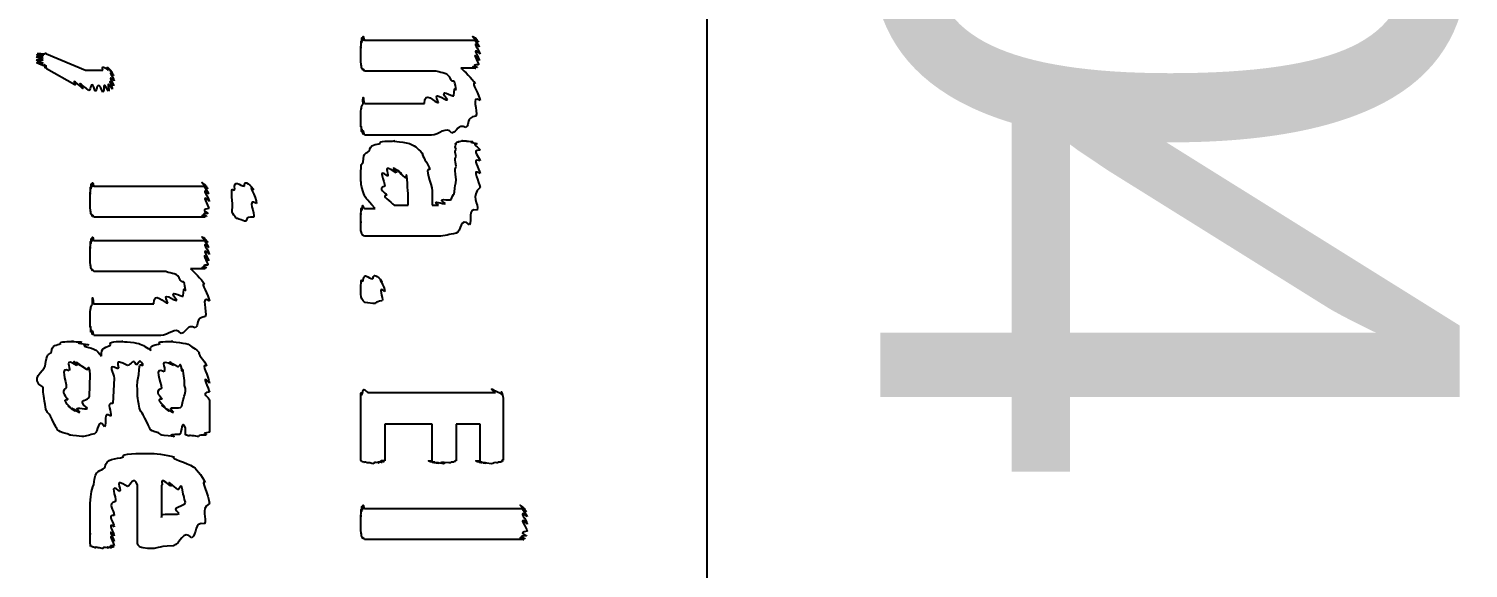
# Model space of a CAD drawing. Header units: millimetres. Extents: x 0 to 33.1, y 1.5 to 45.3.
# Drawn here: x 0.5289 to 0.9721, y 2.5101 to 2.6762 of the extents above; entities that cross this region are included whole.
import ezdxf

# ---------------------------------------------------------------- set-up
doc = ezdxf.new("R2010")
doc.units = ezdxf.units.MM
doc.header["$MEASUREMENT"] = 0
doc.layers.get('0').update_dxf_attribs({"linetype": 'CONTINUOUS'})

msp = doc.modelspace()

# ---------------------------------------------------------------- linework, layer by layer
at = {"color": 11, "linetype": 'Continuous'}
for p, q in [((0.737793, 1.78108), (0.737793, 6.90446)), ((0.632215, 2.67275), (0.666504, 2.67275)), ((0.534343, 2.66846), (0.546278, 2.66347)), ((0.543024, 2.6589), (0.534343, 2.6639)), ((0.666504, 2.66407), (0.661947, 2.66407)), ((0.546278, 2.66347), (0.551704, 2.66347)), ((0.654351, 2.66319), (0.632215, 2.66319)), ((0.551704, 2.65674), (0.551704, 2.65674)), ((0.632215, 2.65321), (0.650662, 2.65321)), ((0.652832, 2.64344), (0.632215, 2.64344)), ((0.548882, 2.62776), (0.583171, 2.62776)), ((0.645671, 2.6219), (0.645671, 2.62537)), ((0.653049, 2.62625), (0.653049, 2.6219)), ((0.632215, 2.62082), (0.635471, 2.62082)), ((0.641331, 2.6219), (0.645671, 2.6219)), ((0.653049, 2.6219), (0.655003, 2.6219)), ((0.583171, 2.61822), (0.548882, 2.61822)), ((0.595324, 2.61692), (0.595324, 2.61692)), ((0.548882, 2.611), (0.583171, 2.611)), ((0.655003, 2.61236), (0.632215, 2.61236)), ((0.583171, 2.60232), (0.578614, 2.60232)), ((0.571018, 2.60146), (0.548882, 2.60146)), ((0.548882, 2.59147), (0.567329, 2.59147)), ((0.634819, 2.59158), (0.634819, 2.59158)), ((0.569499, 2.58171), (0.548882, 2.58171)), ((0.547581, 2.56299), (0.547797, 2.56972)), ((0.555176, 2.56862), (0.554742, 2.56082)), ((0.631131, 2.54335), (0.631131, 2.56222)), ((0.633518, 2.56418), (0.672581, 2.56418)), ((0.674968, 2.56222), (0.674968, 2.54335)), ((0.544542, 2.558), (0.544542, 2.558)), ((0.573406, 2.558), (0.573406, 2.558)), ((0.584472, 2.5619), (0.584472, 2.55192)), ((0.577094, 2.55126), (0.577094, 2.55322)), ((0.653049, 2.55442), (0.63851, 2.55442)), ((0.63851, 2.55442), (0.63851, 2.54312)), ((0.653049, 2.54312), (0.653049, 2.55442)), ((0.667806, 2.55442), (0.660428, 2.55442)), ((0.660428, 2.55442), (0.660428, 2.54312)), ((0.667806, 2.54312), (0.667806, 2.55442)), ((0.580783, 2.55063), (0.580783, 2.55063)), ((0.634819, 2.54226), (0.634819, 2.54226)), ((0.562338, 2.51807), (0.562338, 2.53564)), ((0.569715, 2.53564), (0.569715, 2.52567)), ((0.632215, 2.52843), (0.681261, 2.52843)), ((0.681261, 2.51887), (0.632215, 2.51887)), ((0.566678, 2.51611), (0.565375, 2.51611))]:
    msp.add_line(p, q, dxfattribs=at)
for points in [[(0.631131, 2.67036), (0.631239, 2.67421), (0.631347, 2.67144), (0.631347, 2.67188)], [(0.631131, 2.66797), (0.631131, 2.6729), (0.631131, 2.66965), (0.631131, 2.67036)], [(0.631347, 2.67188), (0.631401, 2.67492), (0.631619, 2.67242), (0.631782, 2.67253)], [(0.631782, 2.67253), (0.631674, 2.67524), (0.632053, 2.67275), (0.632215, 2.67275)], [(0.666504, 2.67275), (0.664117, 2.67524), (0.666775, 2.67275), (0.666938, 2.67275)], [(0.666938, 2.67275), (0.664551, 2.67507), (0.667372, 2.67242), (0.667372, 2.6721)], [(0.667372, 2.6721), (0.66466, 2.67437), (0.667589, 2.67117), (0.667589, 2.67057)], [(0.667589, 2.67057), (0.664822, 2.67318), (0.667806, 2.66928), (0.667806, 2.6684)], [(0.533257, 2.66758), (0.528862, 2.66868), (0.533365, 2.66812), (0.533475, 2.66824)], [(0.533475, 2.66824), (0.529135, 2.669), (0.5338, 2.66846), (0.533908, 2.66846)], [(0.533908, 2.66846), (0.534071, 2.669), (0.534233, 2.66846), (0.534343, 2.66846)], [(0.667589, 2.66644), (0.66466, 2.67046), (0.667481, 2.66547), (0.667372, 2.66515)], [(0.667806, 2.6684), (0.664822, 2.67144), (0.667697, 2.66689), (0.667589, 2.66644)], [(0.533257, 2.66672), (0.528862, 2.66812), (0.533257, 2.66732), (0.533257, 2.66758)], [(0.533257, 2.66564), (0.528862, 2.66737), (0.533257, 2.66629), (0.533257, 2.66672)], [(0.533475, 2.66476), (0.528862, 2.66667), (0.533257, 2.66521), (0.533257, 2.66564)], [(0.533908, 2.66411), (0.5338, 2.66624), (0.533638, 2.6645), (0.533475, 2.66476)], [(0.534343, 2.6639), (0.534071, 2.66596), (0.534071, 2.66401), (0.533908, 2.66411)], [(0.551704, 2.66347), (0.551107, 2.66564), (0.553006, 2.66347), (0.55344, 2.66347)], [(0.55344, 2.66347), (0.552137, 2.66553), (0.554363, 2.66314), (0.554525, 2.66282)], [(0.554525, 2.66282), (0.552572, 2.66493), (0.554958, 2.66217), (0.554958, 2.66174)], [(0.554958, 2.66174), (0.552681, 2.66407), (0.555176, 2.66081), (0.555176, 2.66021)], [(0.631131, 2.66581), (0.631131, 2.66656), (0.631131, 2.6671), (0.631131, 2.66797)], [(0.631347, 2.66428), (0.631239, 2.66525), (0.631239, 2.6651), (0.631131, 2.66581)], [(0.631782, 2.66342), (0.631401, 2.6645), (0.631456, 2.66385), (0.631347, 2.66428)], [(0.632215, 2.66319), (0.631674, 2.66422), (0.63189, 2.66331), (0.631782, 2.66342)], [(0.661947, 2.66407), (0.662924, 2.66319), (0.665419, 2.66092), (0.666287, 2.65929)], [(0.666938, 2.66428), (0.664117, 2.66482), (0.666613, 2.66407), (0.666504, 2.66407)], [(0.667372, 2.66515), (0.664551, 2.6651), (0.66721, 2.66444), (0.666938, 2.66428)], [(0.54541, 2.65782), (0.540853, 2.66217), (0.543892, 2.65847), (0.543024, 2.6589)], [(0.547364, 2.65717), (0.542156, 2.66162), (0.546007, 2.65756), (0.54541, 2.65782)], [(0.549317, 2.65696), (0.548068, 2.66129), (0.547906, 2.65707), (0.547364, 2.65717)], [(0.551704, 2.65674), (0.549533, 2.66118), (0.550022, 2.65685), (0.549317, 2.65696)], [(0.55344, 2.65696), (0.551107, 2.66118), (0.552408, 2.65674), (0.551704, 2.65674)], [(0.554525, 2.65761), (0.552137, 2.66129), (0.553982, 2.65696), (0.55344, 2.65696)], [(0.554958, 2.65869), (0.552572, 2.66206), (0.554796, 2.65793), (0.554525, 2.65761)], [(0.555176, 2.66021), (0.552681, 2.66276), (0.555067, 2.65901), (0.554958, 2.65869)], [(0.658908, 2.66037), (0.657878, 2.66319), (0.656358, 2.66222), (0.654351, 2.66319)], [(0.660428, 2.65756), (0.659885, 2.66135), (0.659885, 2.6594), (0.658908, 2.66037)], [(0.659776, 2.6556), (0.659885, 2.65961), (0.660428, 2.65668), (0.660428, 2.65756)], [(0.666287, 2.65929), (0.664822, 2.65989), (0.667806, 2.65582), (0.667806, 2.65408)], [(0.631782, 2.653), (0.631674, 2.65756), (0.632053, 2.65321), (0.632215, 2.65321)], [(0.650662, 2.65321), (0.650662, 2.65756), (0.653971, 2.65332), (0.655003, 2.65343)], [(0.655003, 2.65343), (0.652832, 2.65788), (0.657064, 2.65386), (0.657824, 2.65429)], [(0.657824, 2.65429), (0.654406, 2.65858), (0.659343, 2.65506), (0.659776, 2.6556)], [(0.667806, 2.65408), (0.664822, 2.65625), (0.667372, 2.65061), (0.666504, 2.64931)], [(0.631131, 2.65082), (0.631239, 2.65192), (0.631347, 2.65186), (0.631347, 2.65213)], [(0.631131, 2.64822), (0.631131, 2.65061), (0.631131, 2.65013), (0.631131, 2.65082)], [(0.631347, 2.65213), (0.631401, 2.6525), (0.631619, 2.65272), (0.631782, 2.653)], [(0.631131, 2.64606), (0.631131, 2.64876), (0.631131, 2.64735), (0.631131, 2.64822)], [(0.631347, 2.64453), (0.631239, 2.64746), (0.631239, 2.64535), (0.631131, 2.64606)], [(0.631782, 2.64367), (0.631401, 2.64671), (0.631456, 2.6441), (0.631347, 2.64453)], [(0.632215, 2.64344), (0.631674, 2.64643), (0.63189, 2.64356), (0.631782, 2.64367)], [(0.659125, 2.6441), (0.657281, 2.64643), (0.655274, 2.64344), (0.652832, 2.64344)], [(0.663465, 2.64583), (0.660753, 2.64714), (0.660861, 2.64442), (0.659125, 2.6441)], [(0.666504, 2.64931), (0.663249, 2.64887), (0.664768, 2.64671), (0.663465, 2.64583)], [(0.631782, 2.63514), (0.631999, 2.63861), (0.632867, 2.63764), (0.633735, 2.63861)], [(0.633735, 2.63861), (0.633843, 2.64068), (0.635906, 2.64046), (0.637207, 2.641)], [(0.637207, 2.641), (0.636447, 2.64165), (0.639919, 2.64165), (0.641547, 2.64165)], [(0.641547, 2.64165), (0.640082, 2.64165), (0.64529, 2.64133), (0.646756, 2.64057)], [(0.646756, 2.64057), (0.647624, 2.64025), (0.64936, 2.63883), (0.650228, 2.63753)], [(0.650228, 2.63753), (0.649468, 2.63764), (0.651964, 2.63465), (0.652399, 2.63276)], [(0.660428, 2.64035), (0.659885, 2.64111), (0.660482, 2.6409), (0.660644, 2.641)], [(0.660428, 2.63906), (0.659885, 2.64051), (0.660428, 2.64008), (0.660428, 2.64035)], [(0.660428, 2.63687), (0.659885, 2.63938), (0.660428, 2.63851), (0.660428, 2.63906)], [(0.660428, 2.63385), (0.659885, 2.63764), (0.660428, 2.63601), (0.660428, 2.63687)], [(0.660644, 2.641), (0.660211, 2.64139), (0.660969, 2.64133), (0.661296, 2.64144)], [(0.661296, 2.64144), (0.660753, 2.64154), (0.661947, 2.64154), (0.662381, 2.64165)], [(0.662381, 2.64165), (0.661621, 2.64165), (0.663249, 2.64165), (0.663683, 2.64165)], [(0.663683, 2.64165), (0.662924, 2.64165), (0.665201, 2.6416), (0.665636, 2.64144)], [(0.665636, 2.64144), (0.663792, 2.64139), (0.666504, 2.64111), (0.666938, 2.64079)], [(0.666938, 2.64079), (0.664822, 2.64068), (0.667806, 2.63971), (0.667806, 2.63883)], [(0.667806, 2.63883), (0.664822, 2.63878), (0.667806, 2.63678), (0.667806, 2.63558)], [(0.631131, 2.63058), (0.631131, 2.63601), (0.631347, 2.63385), (0.631782, 2.63514)], [(0.639378, 2.63081), (0.636014, 2.63374), (0.63851, 2.62907), (0.63851, 2.62776)], [(0.641982, 2.63189), (0.637207, 2.63514), (0.639919, 2.63157), (0.639378, 2.63081)], [(0.6435, 2.63167), (0.638943, 2.63514), (0.642524, 2.63189), (0.641982, 2.63189)], [(0.644803, 2.63037), (0.639919, 2.63471), (0.644043, 2.6314), (0.6435, 2.63167)], [(0.645454, 2.62842), (0.645128, 2.63357), (0.645074, 2.62983), (0.644803, 2.63037)], [(0.652399, 2.63276), (0.650336, 2.63374), (0.653049, 2.62858), (0.653049, 2.62625)], [(0.660428, 2.62972), (0.659885, 2.63514), (0.660428, 2.63254), (0.660428, 2.63385)], [(0.667806, 2.63558), (0.664822, 2.63644), (0.667806, 2.63314), (0.667806, 2.63167)], [(0.667806, 2.63167), (0.664822, 2.63357), (0.667806, 2.62879), (0.667806, 2.62733)], [(0.547797, 2.62537), (0.547906, 2.62924), (0.548014, 2.62646), (0.548014, 2.6269)], [(0.548014, 2.6269), (0.548068, 2.62993), (0.548286, 2.62744), (0.548449, 2.62756)], [(0.548449, 2.62756), (0.54834, 2.63026), (0.548719, 2.62776), (0.548882, 2.62776)], [(0.583171, 2.62776), (0.580783, 2.63026), (0.583442, 2.62771), (0.583604, 2.62756)], [(0.583604, 2.62756), (0.581218, 2.62993), (0.584039, 2.62722), (0.584039, 2.6269)], [(0.584039, 2.6269), (0.581326, 2.62924), (0.584256, 2.62597), (0.584256, 2.62537)], [(0.591635, 2.62235), (0.590875, 2.62879), (0.591851, 2.62597), (0.592285, 2.62668)], [(0.592285, 2.62668), (0.591906, 2.63026), (0.593858, 2.62776), (0.595324, 2.62776)], [(0.595324, 2.62776), (0.594781, 2.63026), (0.597711, 2.62744), (0.598144, 2.62668)], [(0.598144, 2.62668), (0.595811, 2.62879), (0.599012, 2.62451), (0.599012, 2.62235)], [(0.631999, 2.62537), (0.631131, 2.62793), (0.631131, 2.62885), (0.631131, 2.63058)], [(0.645671, 2.62537), (0.645454, 2.62733), (0.645562, 2.62756), (0.645454, 2.62842)], [(0.659993, 2.62603), (0.659885, 2.62765), (0.660428, 2.62831), (0.660428, 2.62972)], [(0.547797, 2.62299), (0.547797, 2.62793), (0.547797, 2.62468), (0.547797, 2.62537)], [(0.584256, 2.62537), (0.581489, 2.62793), (0.584472, 2.62386), (0.584472, 2.62299)], [(0.584472, 2.62299), (0.581489, 2.62619), (0.584364, 2.62142), (0.584256, 2.62082)], [(0.599012, 2.62235), (0.595811, 2.62463), (0.598687, 2.61897), (0.598144, 2.61822)], [(0.635471, 2.62082), (0.632433, 2.62446), (0.632704, 2.62364), (0.631999, 2.62537)], [(0.63851, 2.62776), (0.636014, 2.62679), (0.638726, 2.62582), (0.63916, 2.62494)], [(0.63916, 2.62494), (0.637044, 2.62489), (0.640463, 2.62294), (0.641331, 2.6219)], [(0.657172, 2.62235), (0.653808, 2.62446), (0.658475, 2.6231), (0.658908, 2.62364)], [(0.658908, 2.62364), (0.659451, 2.6256), (0.659831, 2.62506), (0.659993, 2.62603)], [(0.667806, 2.62733), (0.664822, 2.62472), (0.667481, 2.62229), (0.666938, 2.62039)], [(0.547797, 2.62082), (0.547797, 2.62158), (0.547797, 2.62213), (0.547797, 2.62299)], [(0.548014, 2.61931), (0.547906, 2.62028), (0.547906, 2.62011), (0.547797, 2.62082)], [(0.584256, 2.62082), (0.581326, 2.62028), (0.584147, 2.61963), (0.584039, 2.61931)], [(0.592503, 2.61822), (0.590875, 2.61996), (0.591635, 2.62033), (0.591635, 2.62235)], [(0.631131, 2.61908), (0.631239, 2.62256), (0.631401, 2.62011), (0.631565, 2.62039)], [(0.631131, 2.61669), (0.631131, 2.62125), (0.631131, 2.61837), (0.631131, 2.61908)], [(0.631565, 2.62039), (0.631565, 2.62315), (0.63189, 2.62082), (0.632215, 2.62082)], [(0.655003, 2.6219), (0.652507, 2.62386), (0.656575, 2.62207), (0.657172, 2.62235)], [(0.666938, 2.62039), (0.663683, 2.62099), (0.665528, 2.61703), (0.664551, 2.61583)], [(0.548449, 2.61843), (0.548068, 2.61951), (0.548122, 2.61888), (0.548014, 2.61931)], [(0.548882, 2.61822), (0.54834, 2.61925), (0.548557, 2.61833), (0.548449, 2.61843)], [(0.583604, 2.61843), (0.580783, 2.61925), (0.583279, 2.61822), (0.583171, 2.61822)], [(0.584039, 2.61931), (0.581218, 2.61951), (0.583876, 2.6186), (0.583604, 2.61843)], [(0.595324, 2.61692), (0.592068, 2.61837), (0.593044, 2.61735), (0.592503, 2.61822)], [(0.598144, 2.61822), (0.594781, 2.61837), (0.596733, 2.61692), (0.595324, 2.61692)], [(0.631131, 2.6141), (0.631131, 2.61925), (0.631131, 2.61556), (0.631131, 2.61669)], [(0.664551, 2.61583), (0.661621, 2.61854), (0.662164, 2.61367), (0.660428, 2.61322)], [(0.547797, 2.60861), (0.547906, 2.61247), (0.548014, 2.60969), (0.548014, 2.61014)], [(0.547797, 2.60622), (0.547797, 2.61117), (0.547797, 2.60792), (0.547797, 2.60861)], [(0.548014, 2.61014), (0.548068, 2.61317), (0.548286, 2.61068), (0.548449, 2.61079)], [(0.548449, 2.61079), (0.54834, 2.6135), (0.548719, 2.611), (0.548882, 2.611)], [(0.583171, 2.611), (0.580783, 2.6135), (0.583442, 2.611), (0.583604, 2.611)], [(0.583604, 2.611), (0.581218, 2.61333), (0.584039, 2.61068), (0.584039, 2.61035)], [(0.584039, 2.61035), (0.581326, 2.61262), (0.584256, 2.60943), (0.584256, 2.60883)], [(0.584256, 2.60883), (0.581489, 2.61143), (0.584472, 2.60753), (0.584472, 2.60667)], [(0.631565, 2.61279), (0.631239, 2.61344), (0.631239, 2.61356), (0.631131, 2.6141)], [(0.632215, 2.61236), (0.631565, 2.6129), (0.631674, 2.61253), (0.631565, 2.61279)], [(0.660428, 2.61322), (0.658311, 2.6129), (0.65701, 2.61236), (0.655003, 2.61236)], [(0.584256, 2.60471), (0.581326, 2.60872), (0.584147, 2.60374), (0.584039, 2.6034)], [(0.584472, 2.60667), (0.581489, 2.60969), (0.584364, 2.60514), (0.584256, 2.60471)], [(0.547797, 2.60406), (0.547797, 2.60482), (0.547797, 2.60536), (0.547797, 2.60622)], [(0.548014, 2.60254), (0.547906, 2.60351), (0.547906, 2.60335), (0.547797, 2.60406)], [(0.548449, 2.60167), (0.548068, 2.60275), (0.548122, 2.60211), (0.548014, 2.60254)], [(0.548882, 2.60146), (0.54834, 2.60249), (0.548557, 2.60157), (0.548449, 2.60167)], [(0.578614, 2.60232), (0.57959, 2.60146), (0.582086, 2.59918), (0.582954, 2.59754)], [(0.583604, 2.60254), (0.580783, 2.60308), (0.583279, 2.60232), (0.583171, 2.60232)], [(0.584039, 2.6034), (0.581218, 2.60335), (0.583876, 2.60271), (0.583604, 2.60254)], [(0.575575, 2.59864), (0.574544, 2.60146), (0.573025, 2.60047), (0.571018, 2.60146)], [(0.577094, 2.59581), (0.576551, 2.59961), (0.576551, 2.59765), (0.575575, 2.59864)], [(0.576443, 2.59386), (0.576551, 2.59787), (0.577094, 2.59494), (0.577094, 2.59581)], [(0.582954, 2.59754), (0.581489, 2.59814), (0.584472, 2.59407), (0.584472, 2.59233)], [(0.631131, 2.59549), (0.631131, 2.60064), (0.631347, 2.59799), (0.631782, 2.59853)], [(0.631782, 2.59853), (0.632107, 2.60167), (0.633356, 2.59918), (0.634819, 2.59918)], [(0.634819, 2.59918), (0.635037, 2.60167), (0.637207, 2.5989), (0.637642, 2.59831)], [(0.637642, 2.59831), (0.636014, 2.60047), (0.63851, 2.59674), (0.63851, 2.59526)], [(0.63851, 2.59526), (0.636014, 2.5976), (0.638183, 2.59289), (0.637642, 2.59244)], [(0.548449, 2.59125), (0.54834, 2.59581), (0.548719, 2.59147), (0.548882, 2.59147)], [(0.567329, 2.59147), (0.567329, 2.59581), (0.570637, 2.59158), (0.571669, 2.59169)], [(0.571669, 2.59169), (0.569499, 2.59614), (0.573731, 2.59212), (0.57449, 2.59256)], [(0.57449, 2.59256), (0.571072, 2.59685), (0.57601, 2.59332), (0.576443, 2.59386)], [(0.584472, 2.59233), (0.581489, 2.59451), (0.584039, 2.58886), (0.583171, 2.58757)], [(0.631782, 2.59244), (0.631131, 2.5931), (0.631131, 2.59407), (0.631131, 2.59549)], [(0.547797, 2.58908), (0.547906, 2.59017), (0.548014, 2.59011), (0.548014, 2.59039)], [(0.547797, 2.58649), (0.547797, 2.58886), (0.547797, 2.58838), (0.547797, 2.58908)], [(0.548014, 2.59039), (0.548068, 2.59076), (0.548286, 2.59099), (0.548449, 2.59125)], [(0.634819, 2.59158), (0.632107, 2.59196), (0.632324, 2.5919), (0.631782, 2.59244)], [(0.637642, 2.59244), (0.635037, 2.59196), (0.636231, 2.59158), (0.634819, 2.59158)], [(0.547797, 2.58431), (0.547797, 2.58703), (0.547797, 2.58561), (0.547797, 2.58649)], [(0.548014, 2.58279), (0.547906, 2.58572), (0.547906, 2.58361), (0.547797, 2.58431)], [(0.548449, 2.58192), (0.548068, 2.58496), (0.548122, 2.58236), (0.548014, 2.58279)], [(0.548882, 2.58171), (0.54834, 2.58469), (0.548557, 2.58182), (0.548449, 2.58192)], [(0.575792, 2.58236), (0.573947, 2.58469), (0.57194, 2.58171), (0.569499, 2.58171)], [(0.580132, 2.5841), (0.577419, 2.58539), (0.577528, 2.58268), (0.575792, 2.58236)], [(0.583171, 2.58757), (0.579915, 2.58712), (0.581435, 2.58496), (0.580132, 2.5841)], [(0.538683, 2.57926), (0.538249, 2.57992), (0.541178, 2.57992), (0.542589, 2.57992)], [(0.542589, 2.57992), (0.540582, 2.57992), (0.544325, 2.57986), (0.545193, 2.57969)], [(0.545193, 2.57969), (0.542156, 2.57949), (0.546658, 2.57915), (0.547364, 2.57883)], [(0.55409, 2.57883), (0.553114, 2.57992), (0.556478, 2.57992), (0.557781, 2.57992)], [(0.557781, 2.57992), (0.556315, 2.57992), (0.561307, 2.57969), (0.562771, 2.57926)], [(0.569282, 2.57926), (0.567871, 2.57992), (0.571724, 2.57992), (0.573188, 2.57992)], [(0.573188, 2.57992), (0.571072, 2.57992), (0.576497, 2.57964), (0.577963, 2.57904)], [(0.533908, 2.57232), (0.534343, 2.57661), (0.534993, 2.57553), (0.535861, 2.57667)], [(0.535861, 2.57667), (0.535969, 2.57894), (0.537543, 2.57872), (0.538683, 2.57926)], [(0.547364, 2.57883), (0.543457, 2.57878), (0.548557, 2.5779), (0.549317, 2.57731)], [(0.549317, 2.57731), (0.549533, 2.57764), (0.550672, 2.57611), (0.551269, 2.57536)], [(0.551269, 2.57536), (0.550836, 2.57835), (0.552897, 2.57796), (0.55409, 2.57883)], [(0.562771, 2.57926), (0.563857, 2.57894), (0.565429, 2.57796), (0.566461, 2.5771)], [(0.566461, 2.5771), (0.565701, 2.57894), (0.568251, 2.57872), (0.569282, 2.57926)], [(0.577963, 2.57904), (0.578614, 2.57861), (0.580567, 2.57747), (0.581435, 2.57644)], [(0.581435, 2.57644), (0.580458, 2.57644), (0.583171, 2.57394), (0.583604, 2.57232)], [(0.533257, 2.56581), (0.528862, 2.56853), (0.533475, 2.57058), (0.533908, 2.57232)], [(0.541287, 2.57081), (0.538249, 2.57254), (0.540419, 2.56776), (0.540419, 2.5656)], [(0.543674, 2.57254), (0.539442, 2.57503), (0.541883, 2.572), (0.541287, 2.57081)], [(0.54476, 2.57254), (0.540744, 2.57503), (0.544, 2.57254), (0.543674, 2.57254)], [(0.545628, 2.5721), (0.54145, 2.57488), (0.545085, 2.57243), (0.54476, 2.57254)], [(0.546713, 2.57124), (0.542046, 2.57443), (0.545953, 2.57183), (0.545628, 2.5721)], [(0.547797, 2.56972), (0.547364, 2.57374), (0.547037, 2.57081), (0.546713, 2.57124)], [(0.556261, 2.57146), (0.552681, 2.57357), (0.555176, 2.56982), (0.555176, 2.56862)], [(0.559299, 2.57254), (0.554308, 2.57503), (0.557129, 2.57221), (0.556261, 2.57146)], [(0.561903, 2.57275), (0.561089, 2.57503), (0.560275, 2.57254), (0.559299, 2.57254)], [(0.564074, 2.57275), (0.562662, 2.57514), (0.562771, 2.57275), (0.561903, 2.57275)], [(0.562771, 2.56972), (0.562825, 2.57443), (0.563639, 2.57206), (0.564074, 2.57275)], [(0.570583, 2.57058), (0.567003, 2.57243), (0.569715, 2.56754), (0.569715, 2.56538)], [(0.573406, 2.57254), (0.568306, 2.57503), (0.571289, 2.57189), (0.570583, 2.57058)], [(0.574707, 2.5721), (0.569933, 2.57503), (0.573839, 2.57254), (0.573406, 2.57254)], [(0.57601, 2.57081), (0.575575, 2.57443), (0.57525, 2.57183), (0.574707, 2.5721)], [(0.57666, 2.56862), (0.576118, 2.57329), (0.576281, 2.57026), (0.57601, 2.57081)], [(0.583604, 2.57232), (0.581489, 2.57329), (0.584472, 2.56901), (0.584472, 2.56711)], [(0.562338, 2.56538), (0.562121, 2.56706), (0.562446, 2.56831), (0.562771, 2.56972)], [(0.577094, 2.56538), (0.576551, 2.56679), (0.576932, 2.56765), (0.57666, 2.56862)], [(0.584472, 2.56711), (0.581489, 2.57036), (0.584472, 2.56515), (0.584472, 2.56429)], [(0.631565, 2.56353), (0.631836, 2.56668), (0.63265, 2.56418), (0.633518, 2.56418)], [(0.672581, 2.56418), (0.669, 2.56668), (0.674208, 2.56396), (0.674533, 2.56353)], [(0.534125, 2.55908), (0.533475, 2.56332), (0.533257, 2.56321), (0.533257, 2.56581)], [(0.540419, 2.5656), (0.538249, 2.56429), (0.540582, 2.56293), (0.540853, 2.5619)], [(0.540853, 2.5619), (0.538683, 2.56228), (0.541287, 2.56011), (0.541721, 2.55951)], [(0.546929, 2.55931), (0.543024, 2.56244), (0.547581, 2.56142), (0.547581, 2.56299)], [(0.562989, 2.55931), (0.562121, 2.56332), (0.562338, 2.5631), (0.562338, 2.56538)], [(0.569715, 2.56538), (0.567003, 2.56429), (0.569769, 2.56299), (0.569933, 2.56213)], [(0.569933, 2.56213), (0.567437, 2.56244), (0.570475, 2.56033), (0.570801, 2.55974)], [(0.57601, 2.55994), (0.576551, 2.56332), (0.577094, 2.5631), (0.577094, 2.56538)], [(0.584472, 2.56429), (0.581489, 2.56401), (0.584472, 2.56267), (0.584472, 2.5619)], [(0.631131, 2.56222), (0.631131, 2.56581), (0.631239, 2.5631), (0.631565, 2.56353)], [(0.674533, 2.56353), (0.674208, 2.56581), (0.674968, 2.56267), (0.674968, 2.56222)], [(0.536729, 2.55431), (0.534668, 2.5594), (0.534722, 2.55707), (0.534125, 2.55908)], [(0.541721, 2.55951), (0.539551, 2.56114), (0.542697, 2.5586), (0.54324, 2.55843)], [(0.54324, 2.55843), (0.540582, 2.56071), (0.544108, 2.558), (0.544542, 2.558)], [(0.544542, 2.558), (0.542046, 2.56071), (0.546386, 2.55843), (0.546929, 2.55931)], [(0.55409, 2.55692), (0.55154, 2.55865), (0.553006, 2.55453), (0.552137, 2.55365)], [(0.554742, 2.56082), (0.552408, 2.56114), (0.554525, 2.55811), (0.55409, 2.55692)], [(0.565375, 2.55474), (0.563097, 2.55968), (0.563531, 2.55746), (0.562989, 2.55931)], [(0.570801, 2.55974), (0.568197, 2.56125), (0.571669, 2.55875), (0.572103, 2.55843)], [(0.572103, 2.55843), (0.569065, 2.56071), (0.572971, 2.558), (0.573406, 2.558)], [(0.573406, 2.558), (0.570637, 2.56071), (0.575412, 2.55865), (0.57601, 2.55994)], [(0.540636, 2.55149), (0.536947, 2.55231), (0.537924, 2.553), (0.536729, 2.55431)], [(0.552137, 2.55365), (0.549968, 2.55681), (0.550401, 2.55192), (0.5491, 2.55149)], [(0.568847, 2.55171), (0.565158, 2.55257), (0.566351, 2.55344), (0.565375, 2.55474)], [(0.577094, 2.55322), (0.57601, 2.55647), (0.5759, 2.5516), (0.575358, 2.55126)], [(0.545193, 2.55063), (0.539876, 2.55117), (0.542101, 2.55094), (0.540636, 2.55149)], [(0.5491, 2.55149), (0.547526, 2.55117), (0.546658, 2.55063), (0.545193, 2.55063)], [(0.573622, 2.55063), (0.567762, 2.55117), (0.57015, 2.551), (0.568847, 2.55171)], [(0.575358, 2.55126), (0.570204, 2.55117), (0.574164, 2.55063), (0.573622, 2.55063)], [(0.577963, 2.55083), (0.576551, 2.55143), (0.577094, 2.55117), (0.577094, 2.55126)], [(0.580783, 2.55063), (0.577746, 2.55117), (0.578504, 2.55072), (0.577963, 2.55083)], [(0.583387, 2.55106), (0.580186, 2.55117), (0.581922, 2.55063), (0.580783, 2.55063)], [(0.584472, 2.55192), (0.581489, 2.5516), (0.584093, 2.55122), (0.583387, 2.55106)], [(0.552354, 2.54107), (0.552408, 2.544), (0.555826, 2.54363), (0.557997, 2.54432)], [(0.557997, 2.54432), (0.556912, 2.54542), (0.562989, 2.54542), (0.566026, 2.54542)], [(0.566026, 2.54542), (0.567329, 2.54542), (0.571289, 2.54508), (0.573622, 2.54432)], [(0.573622, 2.54432), (0.57194, 2.544), (0.577854, 2.54258), (0.579482, 2.54129)], [(0.548882, 2.53586), (0.549371, 2.54107), (0.55089, 2.53965), (0.552354, 2.54107)], [(0.579482, 2.54129), (0.579753, 2.54139), (0.582303, 2.53842), (0.583171, 2.53651)], [(0.631347, 2.54292), (0.631131, 2.54335), (0.631131, 2.54324), (0.631131, 2.54335)], [(0.631999, 2.54269), (0.631401, 2.54308), (0.631456, 2.54281), (0.631347, 2.54292)], [(0.633083, 2.54249), (0.631999, 2.54292), (0.632269, 2.54258), (0.631999, 2.54269)], [(0.634819, 2.54226), (0.632975, 2.54281), (0.633626, 2.54237), (0.633083, 2.54249)], [(0.636556, 2.54249), (0.634278, 2.54281), (0.635525, 2.54226), (0.634819, 2.54226)], [(0.637642, 2.54269), (0.635146, 2.54292), (0.63699, 2.54249), (0.636556, 2.54249)], [(0.638292, 2.54292), (0.635742, 2.54308), (0.637912, 2.54269), (0.637642, 2.54269)], [(0.63851, 2.54312), (0.636014, 2.54324), (0.6384, 2.54292), (0.638292, 2.54292)], [(0.653267, 2.54292), (0.650336, 2.54324), (0.653049, 2.54303), (0.653049, 2.54312)], [(0.653917, 2.54269), (0.650662, 2.54308), (0.653375, 2.54281), (0.653267, 2.54292)], [(0.655003, 2.54249), (0.651204, 2.54292), (0.654189, 2.54258), (0.653917, 2.54269)], [(0.656739, 2.54226), (0.652072, 2.54281), (0.655436, 2.54237), (0.655003, 2.54249)], [(0.658257, 2.54249), (0.653375, 2.54281), (0.657281, 2.54226), (0.656739, 2.54226)], [(0.65956, 2.54269), (0.659017, 2.54292), (0.6588, 2.54249), (0.658257, 2.54249)], [(0.660211, 2.54292), (0.659614, 2.54308), (0.659831, 2.54269), (0.65956, 2.54269)], [(0.660428, 2.54312), (0.659885, 2.54324), (0.660319, 2.54292), (0.660211, 2.54292)], [(0.668024, 2.54292), (0.664822, 2.54324), (0.667806, 2.54303), (0.667806, 2.54312)], [(0.668457, 2.54269), (0.665093, 2.54308), (0.668132, 2.54281), (0.668024, 2.54292)], [(0.669542, 2.54249), (0.665528, 2.54292), (0.668728, 2.54258), (0.668457, 2.54269)], [(0.671278, 2.54226), (0.666558, 2.54281), (0.670085, 2.54237), (0.669542, 2.54249)], [(0.673014, 2.54249), (0.672472, 2.54281), (0.671983, 2.54226), (0.671278, 2.54226)], [(0.6741, 2.54269), (0.67334, 2.54292), (0.673449, 2.54249), (0.673014, 2.54249)], [(0.67475, 2.54292), (0.673936, 2.54308), (0.674371, 2.54269), (0.6741, 2.54269)], [(0.674968, 2.54335), (0.674208, 2.54335), (0.674858, 2.54308), (0.67475, 2.54292)], [(0.547797, 2.52869), (0.547797, 2.53239), (0.548122, 2.53386), (0.548882, 2.53586)], [(0.556912, 2.53369), (0.553276, 2.53674), (0.555881, 2.53185), (0.55561, 2.53065)], [(0.559299, 2.53521), (0.554579, 2.53836), (0.557617, 2.53444), (0.556912, 2.53369)], [(0.562338, 2.53564), (0.561089, 2.5389), (0.560275, 2.53554), (0.559299, 2.53521)], [(0.572537, 2.53543), (0.568033, 2.5389), (0.570692, 2.53564), (0.569715, 2.53564)], [(0.574707, 2.53435), (0.569769, 2.53847), (0.573406, 2.53515), (0.572537, 2.53543)], [(0.576443, 2.53282), (0.575683, 2.5376), (0.575412, 2.5339), (0.574707, 2.53435)], [(0.583171, 2.53651), (0.581489, 2.5376), (0.584472, 2.5325), (0.584472, 2.53)], [(0.577094, 2.53043), (0.576551, 2.53168), (0.576878, 2.53213), (0.576443, 2.53282)], [(0.631782, 2.52821), (0.631674, 2.53093), (0.632053, 2.52843), (0.632215, 2.52843)], [(0.681261, 2.52843), (0.678549, 2.53093), (0.681532, 2.52838), (0.681694, 2.52821)], [(0.547797, 2.52436), (0.547797, 2.52806), (0.547797, 2.52713), (0.547797, 2.52869)], [(0.55561, 2.53065), (0.552681, 2.52979), (0.555176, 2.52806), (0.555176, 2.52632)], [(0.555176, 2.52632), (0.552681, 2.52675), (0.555176, 2.52387), (0.555176, 2.52285)], [(0.569715, 2.52567), (0.569336, 2.52761), (0.573839, 2.5261), (0.575142, 2.52696)], [(0.575142, 2.52696), (0.57194, 2.52924), (0.577094, 2.52886), (0.577094, 2.53043)], [(0.584472, 2.53), (0.581489, 2.52806), (0.583931, 2.52544), (0.582954, 2.52371)], [(0.631131, 2.52604), (0.631239, 2.52989), (0.631347, 2.52713), (0.631347, 2.52756)], [(0.631131, 2.52365), (0.631131, 2.5286), (0.631131, 2.52533), (0.631131, 2.52604)], [(0.631347, 2.52756), (0.631401, 2.5306), (0.631619, 2.5281), (0.631782, 2.52821)], [(0.681694, 2.52821), (0.678874, 2.5306), (0.681967, 2.52789), (0.682129, 2.52756)], [(0.682129, 2.52756), (0.679144, 2.52989), (0.682346, 2.52664), (0.682346, 2.52604)], [(0.682346, 2.52604), (0.679144, 2.5286), (0.682346, 2.52453), (0.682346, 2.52365)], [(0.682346, 2.52365), (0.679144, 2.52686), (0.682346, 2.52208), (0.682346, 2.52149)], [(0.547797, 2.52067), (0.547797, 2.52533), (0.547797, 2.52294), (0.547797, 2.52436)], [(0.547797, 2.51807), (0.547797, 2.52317), (0.547797, 2.51953), (0.547797, 2.52067)], [(0.555176, 2.52285), (0.552681, 2.52458), (0.555176, 2.52078), (0.555176, 2.52001)], [(0.555176, 2.52001), (0.552681, 2.52317), (0.555176, 2.51872), (0.555176, 2.51828)], [(0.555176, 2.51828), (0.552681, 2.52214), (0.555176, 2.51731), (0.555176, 2.51699)], [(0.579047, 2.51938), (0.576281, 2.52229), (0.575575, 2.51742), (0.573406, 2.51699)], [(0.582954, 2.52371), (0.57959, 2.52458), (0.580783, 2.52056), (0.579047, 2.51938)], [(0.631131, 2.52149), (0.631131, 2.52225), (0.631131, 2.52279), (0.631131, 2.52365)], [(0.548014, 2.51676), (0.547797, 2.51719), (0.547797, 2.51736), (0.547797, 2.51807)], [(0.562989, 2.51676), (0.562121, 2.51736), (0.562338, 2.51753), (0.562338, 2.51807)], [(0.631347, 2.51997), (0.631239, 2.52094), (0.631239, 2.52078), (0.631131, 2.52149)], [(0.631782, 2.5191), (0.631401, 2.52018), (0.631456, 2.51953), (0.631347, 2.51997)], [(0.632215, 2.51887), (0.631674, 2.51992), (0.63189, 2.51899), (0.631782, 2.5191)], [(0.681694, 2.5191), (0.678549, 2.51992), (0.681369, 2.51887), (0.681261, 2.51887)], [(0.682129, 2.51997), (0.678874, 2.52018), (0.681803, 2.51926), (0.681694, 2.5191)], [(0.682346, 2.52149), (0.679144, 2.52094), (0.682238, 2.52029), (0.682129, 2.51997)], [(0.548665, 2.51654), (0.548232, 2.51693), (0.548286, 2.51665), (0.548014, 2.51676)], [(0.549317, 2.51633), (0.548665, 2.51676), (0.548936, 2.51644), (0.548665, 2.51654)], [(0.550185, 2.51633), (0.5491, 2.51676), (0.549588, 2.51633), (0.549317, 2.51633)], [(0.551486, 2.51611), (0.549804, 2.51665), (0.550618, 2.51622), (0.550185, 2.51633)], [(0.553222, 2.51633), (0.550944, 2.51665), (0.552192, 2.51611), (0.551486, 2.51611)], [(0.554308, 2.51633), (0.551812, 2.51676), (0.553657, 2.51633), (0.553222, 2.51633)], [(0.554958, 2.51654), (0.552408, 2.51676), (0.554579, 2.51633), (0.554308, 2.51633)], [(0.555176, 2.51699), (0.552681, 2.51708), (0.555067, 2.51671), (0.554958, 2.51654)], [(0.565375, 2.51611), (0.563097, 2.51665), (0.563531, 2.51633), (0.562989, 2.51676)], [(0.573406, 2.51699), (0.567437, 2.51665), (0.569119, 2.51611), (0.566678, 2.51611)]]:
    msp.add_open_spline(points, degree=3, dxfattribs=at)

# ---------------------------------------------------------------- texts
at = {"color": 11}
for s, p in [('0', (0.791111, 2.76454)), ('4', (0.791111, 2.66542))]:
    msp.add_text(s, height=0.178333, rotation=270, dxfattribs=at).set_placement(p)

doc.saveas('drawing.dxf')
